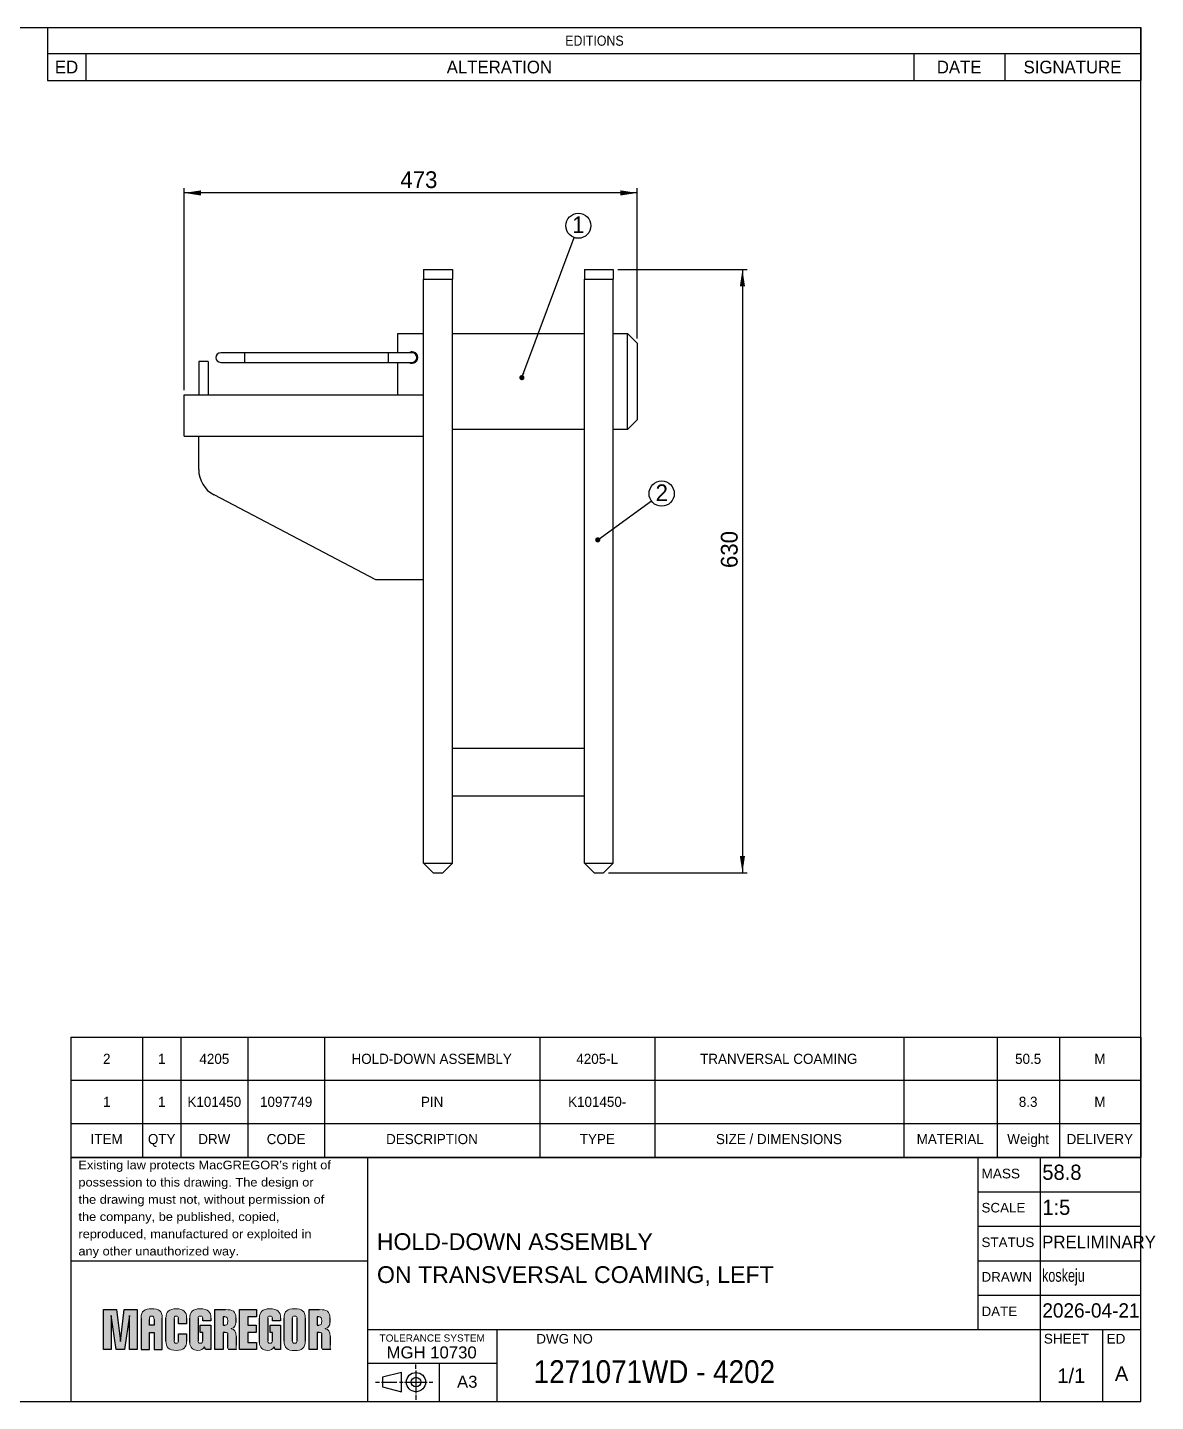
# Model space of a CAD drawing. Header units: millimetres. Extents: x 8 to 2090, y 25 to 1460.
# Drawn here: x 912 to 2090, y 25 to 1460 of the extents above; entities that cross this region are included whole.
import ezdxf

# ---------------------------------------------------------------- set-up
doc = ezdxf.new("R2010")
doc.units = ezdxf.units.MM
doc.header["$LTSCALE"] = 5
doc.layers.add('AM_0', color=7, linetype='Continuous', lineweight=25)
for name, color, linetype in [('AM_5', 3, 'Continuous'), ('AM_6', 2, 'Continuous'), ('AM_8', 1, 'Continuous')]:
    doc.layers.add(name, color=color, linetype=linetype)
doc.styles.add('SLDTEXTSTYLE0', font='ARIAL.TTF', dxfattribs={"width": 0.948})
doc.styles.add('SLDTEXTSTYLE1', font='ARIAL.TTF', dxfattribs={"width": 0.9875})
doc.styles.add('SLDTEXTSTYLE2', font='GOTHIC.TTF', dxfattribs={"width": 0.913})
doc.styles.add('SLDTEXTSTYLE3', font='ARIAL.TTF')
doc.styles.add('SLDTEXTSTYLE4', font='ARIAL.TTF', dxfattribs={"width": 1.061948})
doc.styles.add('SLDTEXTSTYLE5', font='ARIALN.TTF', dxfattribs={"width": 0.87})
doc.styles.get("Standard").update_dxf_attribs({"font": 'ARIAL.TTF'})
doc.dimstyles.new('SLDDIMSTYLE0', dxfattribs={"dimtxt": 17.5, "dimasz": 17.5, "dimexe": 0, "dimexo": 0.0625, "dimgap": 4.375, "dimtad": 1, "dimdec": 1, "dimrnd": 1e-09, "dimzin": 12, "dimdsep": 46, "dimtxsty": 'SLDTEXTSTYLE0', "dimsah": 1, "dimcen": 0.09, "dimadec": 0, "dimazin": 3, "dimtfac": 1, "dimtdec": 1, "dimtofl": 0, "dimtmove": 0, "dimatfit": 3, "dimfxl": 1, "dimfrac": 2, "dimtolj": 1, "dimtzin": 12, "dimarcsym": 0})
doc.dimstyles.new('SLDDIMSTYLE1', dxfattribs={"dimtxt": 0.18, "dimasz": 5.384615, "dimexe": 0, "dimexo": 0.0625, "dimgap": 0, "dimtad": 0, "dimtih": 1, "dimtoh": 1, "dimdec": 0, "dimrnd": 1e-09, "dimzin": 0, "dimdsep": 46, "dimtxsty": 'STANDARD', "dimblk1": 'DOT', "dimblk2": 'DOT', "dimsah": 1, "dimcen": 0.09, "dimadec": 0, "dimazin": 0, "dimtfac": 5.384615, "dimtdec": 0, "dimtofl": 0, "dimtmove": 0, "dimatfit": 3, "dimldrblk": 'DOT', "dimfxl": 1, "dimfrac": 2, "dimtolj": 1, "dimtzin": 0, "dimarcsym": 0})

# ---------------------------------------------------------------- blocks, each defined once
blk = doc.blocks.new('SW_TABLEANNOTATION_0')
at = {"layer": 'AM_0', "color": 0}
for p, q in [((0, 0), (0, -27.3)), ((0, 0), (40, 0)), ((40, 0), (905, 0)), ((905, 0), (1000, 0)), ((1000, 0), (1142, 0)), ((1142, 0), (1142, -27.3)), ((0, -27.3), (0, -55.3)), ((0, -27.3), (40, -27.3)), ((40, -27.3), (40, -55.3)), ((40, -27.3), (905, -27.3)), ((905, -27.3), (905, -55.3)), ((905, -27.3), (1000, -27.3)), ((1000, -27.3), (1000, -55.3)), ((1000, -27.3), (1142, -27.3)), ((1142, -27.3), (1142, -55.3)), ((0, -55.3), (40, -55.3)), ((40, -55.3), (905, -55.3)), ((905, -55.3), (1000, -55.3)), ((1000, -55.3), (1142, -55.3))]:
    blk.add_line(p, q, dxfattribs=at)
at = {"layer": 'AM_0', "color": 0, "attachment_point": 1}
for s, insert, char_height, style in [('EDITIONS', (540.9, -8.5), 10.58, 'SLDTEXTSTYLE2'), ('ED', (7.8, -34.7), 13.23, 'SLDTEXTSTYLE0'), ('ALTERATION', (417.1, -34.7), 13.23, 'SLDTEXTSTYLE0'), ('DATE', (929, -34.7), 13.23, 'SLDTEXTSTYLE0'), ('SIGNATURE', (1019.6, -34.7), 13.23, 'SLDTEXTSTYLE0')]:
    blk.add_mtext(s, dxfattribs=dict(at, insert=insert, char_height=char_height, style=style))
blk = doc.blocks.new('SW_TABLEANNOTATION_1')
at = {"layer": 'AM_0', "color": 0}
for p, q in [((0, 89.9), (0, 45)), ((0, 89.9), (75, 89.9)), ((75, 89.9), (75, 45)), ((75, 89.9), (115, 89.9)), ((115, 89.9), (115, 45)), ((115, 89.9), (185, 89.9)), ((185, 89.9), (185, 45)), ((185, 89.9), (265, 89.9)), ((265, 89.9), (265, 45)), ((265, 89.9), (490, 89.9)), ((490, 89.9), (490, 45)), ((490, 89.9), (610, 89.9)), ((610, 89.9), (610, 45)), ((610, 89.9), (870, 89.9)), ((870, 89.9), (870, 45)), ((870, 89.9), (967.5, 89.9)), ((967.5, 89.9), (967.5, 45)), ((967.5, 89.9), (1032.5, 89.9)), ((1032.5, 89.9), (1032.5, 45)), ((1032.5, 89.9), (1117.5, 89.9)), ((1117.5, 89.9), (1117.5, 45)), ((0, 45), (0, 0)), ((0, 45), (75, 45)), ((75, 45), (75, 0)), ((75, 45), (115, 45)), ((115, 45), (115, 0)), ((115, 45), (185, 45)), ((185, 45), (185, 0)), ((185, 45), (265, 45)), ((265, 45), (265, 0)), ((265, 45), (490, 45)), ((490, 45), (490, 0)), ((490, 45), (610, 45)), ((610, 45), (610, 0)), ((610, 45), (870, 45)), ((870, 45), (870, 0)), ((870, 45), (967.5, 45)), ((967.5, 45), (967.5, 0)), ((967.5, 45), (1032.5, 45)), ((1032.5, 45), (1032.5, 0)), ((1032.5, 45), (1117.5, 45)), ((1117.5, 45), (1117.5, 0)), ((0, 0), (0, -35.5)), ((0, 0), (75, 0)), ((75, 0), (75, -35.5)), ((75, 0), (115, 0)), ((115, 0), (115, -35.5)), ((115, 0), (185, 0)), ((185, 0), (185, -35.5)), ((185, 0), (265, 0)), ((265, 0), (265, -35.5)), ((265, 0), (490, 0)), ((490, 0), (490, -35.5)), ((490, 0), (610, 0)), ((610, 0), (610, -35.5)), ((610, 0), (870, 0)), ((870, 0), (870, -35.5)), ((870, 0), (967.5, 0)), ((967.5, 0), (967.5, -35.5)), ((967.5, 0), (1032.5, 0)), ((1032.5, 0), (1032.5, -35.5)), ((1032.5, 0), (1117.5, 0)), ((1117.5, 0), (1117.5, -35.5)), ((0, -35.5), (75, -35.5)), ((75, -35.5), (115, -35.5)), ((115, -35.5), (185, -35.5)), ((185, -35.5), (265, -35.5)), ((265, -35.5), (490, -35.5)), ((490, -35.5), (610, -35.5)), ((610, -35.5), (870, -35.5)), ((870, -35.5), (967.5, -35.5)), ((967.5, -35.5), (1032.5, -35.5)), ((1032.5, -35.5), (1117.5, -35.5))]:
    blk.add_line(p, q, dxfattribs=at)
at = {"layer": 'AM_0', "color": 0, "attachment_point": 1, "style": 'SLDTEXTSTYLE0'}
for s, insert, char_height in [('2', (33.6, 72.7), 10.6), ('1', (91.1, 72.7), 10.6), ('4205', (134.3, 72.7), 10.58), ('HOLD-DOWN ASSEMBLY', (293.2, 72.7), 10.583), ('4205-L', (528, 72.7), 10.58), ('TRANVERSAL COAMING', (657.3, 72.7), 10.583), ('50.5', (986.3, 72.7), 10.58), ('M', (1069.1, 72.7), 10.6), ('1', (33.6, 27.8), 10.6), ('1', (91.1, 27.8), 10.6), ('K101450', (121.8, 27.8), 10.58), ('1097749', (197.6, 27.8), 10.58), ('PIN', (365.7, 27.8), 10.58), ('K101450-', (519.4, 27.8), 10.58), ('8.3', (990.2, 27.8), 10.58), ('M', (1069.1, 27.8), 10.6), ('ITEM', (20.6, -11.1), 10.58), ('QTY', (80.5, -11.1), 10.58), ('DRW', (133.1, -11.1), 10.58), ('CODE', (204.6, -11.1), 10.58), ('DESCRIPTION', (329.3, -11.1), 10.583), ('TYPE', (531.6, -11.1), 10.58), ('SIZE / DIMENSIONS', (673.8, -11.1), 10.583), ('MATERIAL', (883.5, -11.1), 10.58), ('Weight', (978.1, -11.1), 10.58), ('DELIVERY', (1040.1, -11.1), 10.58)]:
    blk.add_mtext(s, dxfattribs=dict(at, insert=insert, char_height=char_height))
blk = doc.blocks.new('_D')
at = {"layer": 'AM_5'}
for p, q in [((1076, 1081.2), (1076, 1292.2)), ((1549, 1135.2), (1549, 1292.2)), ((1549, 1287.2), (1076, 1287.2))]:
    blk.add_line(p, q, dxfattribs=at)
for points in [[(1076, 1287.2), (1093.5, 1284.5), (1093.5, 1289.9)], [(1549, 1287.2), (1531.5, 1289.9), (1531.5, 1284.5)]]:
    blk.add_solid(points, dxfattribs=at)
at = {"layer": 'AM_5', "insert": (1301.7, 1309.8), "char_height": 17.5, "attachment_point": 1, "style": 'SLDTEXTSTYLE0'}
blk.add_mtext('473', dxfattribs=at)
blk = doc.blocks.new('_D_1')
at = {"layer": 'AM_5'}
for p, q in [((1529, 1207.2), (1664, 1207.2)), ((1659, 1207.2), (1659, 577.2)), ((1519, 577.2), (1664, 577.2))]:
    blk.add_line(p, q, dxfattribs=at)
for points in [[(1659, 1207.2), (1656.3, 1189.7), (1661.7, 1189.7)], [(1659, 577.2), (1661.7, 594.7), (1656.3, 594.7)]]:
    blk.add_solid(points, dxfattribs=at)
at = {"layer": 'AM_5', "insert": (1636.5, 895.4), "char_height": 17.5, "attachment_point": 1, "rotation": 90, "style": 'SLDTEXTSTYLE0'}
blk.add_mtext('630', dxfattribs=at)
blk = doc.blocks.new('SW_NOTE_0_1')
at = {"layer": 'AM_6', "color": 0}
blk.add_circle((4.5, 12.2), 13.1, dxfattribs=at)
at = {"layer": 'AM_6', "color": 0, "insert": (4.5, 22), "char_height": 17.5, "attachment_point": 2, "style": 'SLDTEXTSTYLE0'}
blk.add_mtext('1', dxfattribs=at)
blk = doc.blocks.new('_Dot')
at = {"color": 0, "linetype": 'ByBlock', "lineweight": -2}
blk.add_line((-0.5, 0), (-1, 0), dxfattribs=at)
at = {"color": 0, "linetype": 'ByBlock', "const_width": 0.5}
blk.add_lwpolyline([(-0.25, 0, 1), (0.25, 0, 1)], format="xyb", close=True, dxfattribs=at)
blk = doc.blocks.new('SW_NOTE_0_2')
at = {"layer": 'AM_6', "color": 0}
blk.add_circle((10.7, 7.7), 13.2, dxfattribs=at)
at = {"layer": 'AM_6', "color": 0, "insert": (10.8, 17.3), "char_height": 17.5, "attachment_point": 2, "style": 'SLDTEXTSTYLE0'}
blk.add_mtext('2', dxfattribs=at)

msp = doc.modelspace()

# ---------------------------------------------------------------- hatches: boundary and pattern name
at = {"layer": 'AM_8'}
for points in [[(1005.07, 120.82), (1009.23, 87.67), (1009.35, 87.67), (1013.33, 120.82), (1026.92, 120.82), (1026.92, 79), (1018.83, 79), (1018.83, 114.73), (1018.72, 114.73), (1013.45, 79), (1004.95, 79), (999.68, 114.73), (999.57, 114.73), (999.57, 79), (991.48, 79), (991.48, 120.82)], [(1133.79, 79), (1133.79, 120.82), (1151.36, 120.82), (1151.36, 113.21), (1142.34, 113.21), (1142.34, 104.66), (1150.95, 104.66), (1150.95, 97.04), (1142.34, 97.04), (1142.34, 86.62), (1151.36, 86.62), (1151.36, 79)]]:
    msp.add_hatch(color=256, dxfattribs=at).paths.add_polyline_path(points, flags=0)
h = msp.add_hatch(color=256, dxfattribs=at)
edge = h.paths.add_edge_path(flags=0)
edge.add_spline(control_points=[(1053.02, 111.83), (1053.02, 119.72), (1049.47, 121.64), (1041.97, 121.64)], knot_values=[9, 9, 9, 9, 10, 10, 10, 10], weights=[1, 1, 1, 1], degree=3, periodic=0)
edge.add_spline(control_points=[(1041.97, 121.64), (1034.45, 121.64), (1030.95, 119.72), (1030.95, 111.83)], knot_values=[0, 0, 0, 0, 1, 1, 1, 1], weights=[1, 1, 1, 1], degree=3, periodic=0)
edge.add_line((1030.95, 111.83), (1030.95, 108.94))
edge.add_line((1030.95, 108.94), (1030.95, 79.01))
edge.add_line((1030.95, 79.01), (1039.5, 79.01))
edge.add_line((1039.5, 79.01), (1039.5, 96.85))
edge.add_line((1039.5, 96.85), (1044.41, 96.85))
edge.add_line((1044.41, 96.85), (1044.41, 79.01))
edge.add_line((1044.41, 79.01), (1053.02, 79.01))
edge.add_line((1053.02, 79.01), (1053.02, 111.83))
edge = h.paths.add_edge_path(flags=0)
edge.add_spline(control_points=[(1039.5, 110.57), (1039.5, 113.49), (1040.2, 114.06), (1041.97, 114.06)], knot_values=[2, 2, 2, 2, 3, 3, 3, 3], weights=[1, 1, 1, 1], degree=3, periodic=0)
edge.add_spline(control_points=[(1041.97, 114.06), (1043.72, 114.06), (1044.41, 113.49), (1044.41, 110.57)], knot_values=[3, 3, 3, 3, 4, 4, 4, 4], weights=[1, 1, 1, 1], degree=3, periodic=0)
edge.add_line((1044.41, 110.57), (1044.41, 104.58))
edge.add_line((1044.41, 104.58), (1039.5, 104.58))
edge.add_line((1039.5, 104.58), (1039.5, 110.57))
h = msp.add_hatch(color=256, dxfattribs=at)
edge = h.paths.add_edge_path(flags=0)
edge.add_spline(control_points=[(1067.62, 78.18), (1059.83, 78.18), (1056.84, 81.11), (1056.84, 88.02)], knot_values=[14, 14, 14, 14, 15, 15, 15, 15], weights=[1, 1, 1, 1], degree=3, periodic=0)
edge.add_line((1056.84, 88.02), (1056.84, 111.8))
edge.add_spline(control_points=[(1056.84, 111.8), (1056.84, 118.71), (1059.83, 121.64), (1067.62, 121.64)], knot_values=[0, 0, 0, 0, 1, 1, 1, 1], weights=[1, 1, 1, 1], degree=3, periodic=0)
edge.add_spline(control_points=[(1067.62, 121.64), (1075.41, 121.64), (1078.39, 118.71), (1078.39, 111.8)], knot_values=[1, 1, 1, 1, 2, 2, 2, 2], weights=[1, 1, 1, 1], degree=3, periodic=0)
edge.add_line((1078.39, 111.8), (1078.39, 105.89))
edge.add_line((1078.39, 105.89), (1069.84, 105.89))
edge.add_line((1069.84, 105.89), (1069.84, 112.15))
edge.add_spline(control_points=[(1069.84, 112.15), (1069.84, 113.38), (1068.79, 114.03), (1067.62, 114.03)], knot_values=[5, 5, 5, 5, 6, 6, 6, 6], weights=[1, 1, 1, 1], degree=3, periodic=0)
edge.add_spline(control_points=[(1067.62, 114.03), (1066.09, 114.03), (1065.39, 113.38), (1065.39, 111.1)], knot_values=[6, 6, 6, 6, 7, 7, 7, 7], weights=[1, 1, 1, 1], degree=3, periodic=0)
edge.add_line((1065.39, 111.1), (1065.39, 88.73))
edge.add_spline(control_points=[(1065.39, 88.73), (1065.39, 86.44), (1066.09, 85.8), (1067.62, 85.8)], knot_values=[8, 8, 8, 8, 9, 9, 9, 9], weights=[1, 1, 1, 1], degree=3, periodic=0)
edge.add_spline(control_points=[(1067.62, 85.8), (1068.79, 85.8), (1069.84, 86.44), (1069.84, 87.67)], knot_values=[9, 9, 9, 9, 10, 10, 10, 10], weights=[1, 1, 1, 1], degree=3, periodic=0)
edge.add_line((1069.84, 87.67), (1069.84, 95.4))
edge.add_line((1069.84, 95.4), (1078.39, 95.4))
edge.add_line((1078.39, 95.4), (1078.39, 88.02))
edge.add_spline(control_points=[(1078.39, 88.02), (1078.39, 81.11), (1075.41, 78.18), (1067.62, 78.18)], knot_values=[13, 13, 13, 13, 14, 14, 14, 14], weights=[1, 1, 1, 1], degree=3, periodic=0)
h = msp.add_hatch(color=256, dxfattribs=at)
edge = h.paths.add_edge_path(flags=0)
edge.add_spline(control_points=[(1092.8, 85.8), (1094.56, 85.8), (1095.26, 86.44), (1095.26, 88.08)], knot_values=[14, 14, 14, 14, 15, 15, 15, 15], weights=[1, 1, 1, 1], degree=3, periodic=0)
edge.add_line((1095.26, 88.08), (1095.26, 97.04))
edge.add_line((1095.26, 97.04), (1092.74, 97.04))
edge.add_line((1092.74, 97.04), (1092.74, 104.66))
edge.add_line((1092.74, 104.66), (1103.81, 104.66))
edge.add_line((1103.81, 104.66), (1103.81, 79))
edge.add_line((1103.81, 79), (1098.25, 79))
edge.add_line((1098.25, 79), (1097.02, 82.05))
edge.add_spline(control_points=[(1097.02, 82.05), (1095.26, 79.47), (1093.79, 78.18), (1090.11, 78.18)], knot_values=[2, 2, 2, 2, 3, 3, 3, 3], weights=[1, 1, 1, 1], degree=3, periodic=0)
edge.add_spline(control_points=[(1090.11, 78.18), (1085.13, 78.18), (1081.79, 81.11), (1081.79, 86.44)], knot_values=[3, 3, 3, 3, 4, 4, 4, 4], weights=[1, 1, 1, 1], degree=3, periodic=0)
edge.add_line((1081.79, 86.44), (1081.79, 111.8))
edge.add_spline(control_points=[(1081.79, 111.8), (1081.79, 118.71), (1084.78, 121.64), (1092.57, 121.64)], knot_values=[5, 5, 5, 5, 6, 6, 6, 6], weights=[1, 1, 1, 1], degree=3, periodic=0)
edge.add_spline(control_points=[(1092.57, 121.64), (1100.82, 121.64), (1103.81, 118.71), (1103.81, 111.8)], knot_values=[6, 6, 6, 6, 7, 7, 7, 7], weights=[1, 1, 1, 1], degree=3, periodic=0)
edge.add_line((1103.81, 111.8), (1103.81, 109.22))
edge.add_line((1103.81, 109.22), (1095.26, 109.22))
edge.add_line((1095.26, 109.22), (1095.26, 111.74))
edge.add_spline(control_points=[(1095.26, 111.74), (1095.26, 113.38), (1094.56, 114.03), (1092.8, 114.03)], knot_values=[10, 10, 10, 10, 11, 11, 11, 11], weights=[1, 1, 1, 1], degree=3, periodic=0)
edge.add_spline(control_points=[(1092.8, 114.03), (1091.04, 114.03), (1090.34, 113.38), (1090.34, 111.74)], knot_values=[11, 11, 11, 11, 12, 12, 12, 12], weights=[1, 1, 1, 1], degree=3, periodic=0)
edge.add_line((1090.34, 111.74), (1090.34, 88.08))
edge.add_spline(control_points=[(1090.34, 88.08), (1090.34, 86.44), (1091.04, 85.8), (1092.8, 85.8)], knot_values=[13, 13, 13, 13, 14, 14, 14, 14], weights=[1, 1, 1, 1], degree=3, periodic=0)
h = msp.add_hatch(color=256, dxfattribs=at)
edge = h.paths.add_edge_path(flags=0)
edge.add_spline(control_points=[(1121.55, 94.93), (1121.55, 96.34), (1120.56, 97.04), (1118.8, 97.04)], knot_values=[12, 12, 12, 12, 13, 13, 13, 13], weights=[1, 1, 1, 1], degree=3, periodic=0)
edge.add_line((1118.8, 97.04), (1116.63, 97.04))
edge.add_line((1116.63, 97.04), (1116.63, 79))
edge.add_line((1116.63, 79), (1108.08, 79))
edge.add_line((1108.08, 79), (1108.08, 120.82))
edge.add_line((1108.08, 120.82), (1119.04, 120.82))
edge.add_spline(control_points=[(1119.04, 120.82), (1126.53, 120.82), (1129.87, 118.95), (1129.87, 112.27)], knot_values=[2, 2, 2, 2, 3, 3, 3, 3], weights=[1, 1, 1, 1], degree=3, periodic=0)
edge.add_line((1129.87, 112.27), (1129.87, 107.29))
edge.add_spline(control_points=[(1129.87, 107.29), (1129.87, 104.77), (1128.82, 101.61), (1124.95, 101.03)], knot_values=[4, 4, 4, 4, 5, 5, 5, 5], weights=[1, 1, 1, 1], degree=3, periodic=0)
edge.add_line((1124.95, 101.03), (1124.95, 100.91))
edge.add_spline(control_points=[(1124.95, 100.91), (1128.46, 100.32), (1130.1, 97.98), (1130.1, 92.65)], knot_values=[6, 6, 6, 6, 7, 7, 7, 7], weights=[1, 1, 1, 1], degree=3, periodic=0)
edge.add_line((1130.1, 92.65), (1130.1, 83.57))
edge.add_spline(control_points=[(1130.1, 83.57), (1130.1, 80.35), (1130.1, 79.65), (1130.69, 79)], knot_values=[8, 8, 8, 8, 9, 9, 9, 9], weights=[1, 1, 1, 1], degree=3, periodic=0)
edge.add_line((1130.69, 79), (1122.08, 79))
edge.add_spline(control_points=[(1122.08, 79), (1121.73, 79.65), (1121.55, 80.23), (1121.55, 80.7)], knot_values=[10, 10, 10, 10, 11, 11, 11, 11], weights=[1, 1, 1, 1], degree=3, periodic=0)
edge.add_line((1121.55, 80.7), (1121.55, 94.93))
edge = h.paths.add_edge_path(flags=0)
edge.add_spline(control_points=[(1118.8, 104.66), (1120.62, 104.66), (1121.32, 105.24), (1121.32, 108.93)], knot_values=[1, 1, 1, 1, 2, 2, 2, 2], weights=[1, 1, 1, 1], degree=3, periodic=0)
edge.add_spline(control_points=[(1121.32, 108.93), (1121.32, 112.39), (1120.85, 113.21), (1118.8, 113.21)], knot_values=[2, 2, 2, 2, 3, 3, 3, 3], weights=[1, 1, 1, 1], degree=3, periodic=0)
edge.add_line((1118.8, 113.21), (1116.63, 113.21))
edge.add_line((1116.63, 113.21), (1116.63, 104.66))
edge.add_line((1116.63, 104.66), (1118.8, 104.66))
h = msp.add_hatch(color=256, dxfattribs=at)
edge = h.paths.add_edge_path(flags=0)
edge.add_spline(control_points=[(1165.59, 85.8), (1167.35, 85.8), (1168.05, 86.44), (1168.05, 88.08)], knot_values=[14, 14, 14, 14, 15, 15, 15, 15], weights=[1, 1, 1, 1], degree=3, periodic=0)
edge.add_line((1168.05, 88.08), (1168.05, 97.04))
edge.add_line((1168.05, 97.04), (1165.54, 97.04))
edge.add_line((1165.54, 97.04), (1165.54, 104.66))
edge.add_line((1165.54, 104.66), (1176.6, 104.66))
edge.add_line((1176.6, 104.66), (1176.6, 79))
edge.add_line((1176.6, 79), (1171.04, 79))
edge.add_line((1171.04, 79), (1169.81, 82.05))
edge.add_spline(control_points=[(1169.81, 82.05), (1168.05, 79.47), (1166.59, 78.18), (1162.9, 78.18)], knot_values=[2, 2, 2, 2, 3, 3, 3, 3], weights=[1, 1, 1, 1], degree=3, periodic=0)
edge.add_spline(control_points=[(1162.9, 78.18), (1157.92, 78.18), (1154.58, 81.11), (1154.58, 86.44)], knot_values=[3, 3, 3, 3, 4, 4, 4, 4], weights=[1, 1, 1, 1], degree=3, periodic=0)
edge.add_line((1154.58, 86.44), (1154.58, 111.8))
edge.add_spline(control_points=[(1154.58, 111.8), (1154.58, 118.71), (1157.57, 121.64), (1165.36, 121.64)], knot_values=[5, 5, 5, 5, 6, 6, 6, 6], weights=[1, 1, 1, 1], degree=3, periodic=0)
edge.add_spline(control_points=[(1165.36, 121.64), (1173.62, 121.64), (1176.6, 118.71), (1176.6, 111.8)], knot_values=[6, 6, 6, 6, 7, 7, 7, 7], weights=[1, 1, 1, 1], degree=3, periodic=0)
edge.add_line((1176.6, 111.8), (1176.6, 109.22))
edge.add_line((1176.6, 109.22), (1168.05, 109.22))
edge.add_line((1168.05, 109.22), (1168.05, 111.74))
edge.add_spline(control_points=[(1168.05, 111.74), (1168.05, 113.38), (1167.35, 114.03), (1165.59, 114.03)], knot_values=[10, 10, 10, 10, 11, 11, 11, 11], weights=[1, 1, 1, 1], degree=3, periodic=0)
edge.add_spline(control_points=[(1165.59, 114.03), (1163.84, 114.03), (1163.13, 113.38), (1163.13, 111.74)], knot_values=[11, 11, 11, 11, 12, 12, 12, 12], weights=[1, 1, 1, 1], degree=3, periodic=0)
edge.add_line((1163.13, 111.74), (1163.13, 88.08))
edge.add_spline(control_points=[(1163.13, 88.08), (1163.13, 86.44), (1163.84, 85.8), (1165.59, 85.8)], knot_values=[13, 13, 13, 13, 14, 14, 14, 14], weights=[1, 1, 1, 1], degree=3, periodic=0)
h = msp.add_hatch(color=256, dxfattribs=at)
edge = h.paths.add_edge_path(flags=0)
edge.add_spline(control_points=[(1191.3, 78.18), (1183.81, 78.18), (1180.29, 80.18), (1180.29, 88.02)], knot_values=[4, 4, 4, 4, 5, 5, 5, 5], weights=[1, 1, 1, 1], degree=3, periodic=0)
edge.add_line((1180.29, 88.02), (1180.29, 111.8))
edge.add_spline(control_points=[(1180.29, 111.8), (1180.29, 119.65), (1183.81, 121.64), (1191.3, 121.64)], knot_values=[0, 0, 0, 0, 1, 1, 1, 1], weights=[1, 1, 1, 1], degree=3, periodic=0)
edge.add_spline(control_points=[(1191.3, 121.64), (1198.8, 121.64), (1202.31, 119.65), (1202.31, 111.8)], knot_values=[1, 1, 1, 1, 2, 2, 2, 2], weights=[1, 1, 1, 1], degree=3, periodic=0)
edge.add_line((1202.31, 111.8), (1202.31, 88.02))
edge.add_spline(control_points=[(1202.31, 88.02), (1202.31, 80.18), (1198.8, 78.18), (1191.3, 78.18)], knot_values=[3, 3, 3, 3, 4, 4, 4, 4], weights=[1, 1, 1, 1], degree=3, periodic=0)
edge = h.paths.add_edge_path(flags=0)
edge.add_spline(control_points=[(1193.76, 111.74), (1193.76, 113.38), (1193.06, 114.03), (1191.3, 114.03)], knot_values=[3, 3, 3, 3, 4, 4, 4, 4], weights=[1, 1, 1, 1], degree=3, periodic=0)
edge.add_spline(control_points=[(1191.3, 114.03), (1189.55, 114.03), (1188.84, 113.38), (1188.84, 111.74)], knot_values=[4, 4, 4, 4, 5, 5, 5, 5], weights=[1, 1, 1, 1], degree=3, periodic=0)
edge.add_line((1188.84, 111.74), (1188.84, 88.08))
edge.add_spline(control_points=[(1188.84, 88.08), (1188.84, 86.44), (1189.55, 85.8), (1191.3, 85.8)], knot_values=[0, 0, 0, 0, 1, 1, 1, 1], weights=[1, 1, 1, 1], degree=3, periodic=0)
edge.add_spline(control_points=[(1191.3, 85.8), (1193.06, 85.8), (1193.76, 86.44), (1193.76, 88.08)], knot_values=[1, 1, 1, 1, 2, 2, 2, 2], weights=[1, 1, 1, 1], degree=3, periodic=0)
edge.add_line((1193.76, 88.08), (1193.76, 111.74))
h = msp.add_hatch(color=256, dxfattribs=at)
edge = h.paths.add_edge_path(flags=0)
edge.add_spline(control_points=[(1219.76, 94.93), (1219.76, 96.34), (1218.77, 97.04), (1217.01, 97.04)], knot_values=[12, 12, 12, 12, 13, 13, 13, 13], weights=[1, 1, 1, 1], degree=3, periodic=0)
edge.add_line((1217.01, 97.04), (1214.85, 97.04))
edge.add_line((1214.85, 97.04), (1214.85, 79))
edge.add_line((1214.85, 79), (1206.29, 79))
edge.add_line((1206.29, 79), (1206.29, 120.82))
edge.add_line((1206.29, 120.82), (1217.25, 120.82))
edge.add_spline(control_points=[(1217.25, 120.82), (1224.74, 120.82), (1228.08, 118.95), (1228.08, 112.27)], knot_values=[2, 2, 2, 2, 3, 3, 3, 3], weights=[1, 1, 1, 1], degree=3, periodic=0)
edge.add_line((1228.08, 112.27), (1228.08, 107.29))
edge.add_spline(control_points=[(1228.08, 107.29), (1228.08, 104.77), (1227.03, 101.61), (1223.16, 101.03)], knot_values=[4, 4, 4, 4, 5, 5, 5, 5], weights=[1, 1, 1, 1], degree=3, periodic=0)
edge.add_line((1223.16, 101.03), (1223.16, 100.91))
edge.add_spline(control_points=[(1223.16, 100.91), (1226.68, 100.32), (1228.32, 97.98), (1228.32, 92.65)], knot_values=[6, 6, 6, 6, 7, 7, 7, 7], weights=[1, 1, 1, 1], degree=3, periodic=0)
edge.add_line((1228.32, 92.65), (1228.32, 83.57))
edge.add_spline(control_points=[(1228.32, 83.57), (1228.32, 80.35), (1228.32, 79.65), (1228.9, 79)], knot_values=[8, 8, 8, 8, 9, 9, 9, 9], weights=[1, 1, 1, 1], degree=3, periodic=0)
edge.add_line((1228.9, 79), (1220.29, 79))
edge.add_spline(control_points=[(1220.29, 79), (1219.94, 79.65), (1219.76, 80.23), (1219.76, 80.7)], knot_values=[10, 10, 10, 10, 11, 11, 11, 11], weights=[1, 1, 1, 1], degree=3, periodic=0)
edge.add_line((1219.76, 80.7), (1219.76, 94.93))
edge = h.paths.add_edge_path(flags=0)
edge.add_spline(control_points=[(1217.01, 104.66), (1218.83, 104.66), (1219.53, 105.24), (1219.53, 108.93)], knot_values=[1, 1, 1, 1, 2, 2, 2, 2], weights=[1, 1, 1, 1], degree=3, periodic=0)
edge.add_spline(control_points=[(1219.53, 108.93), (1219.53, 112.39), (1219.06, 113.21), (1217.01, 113.21)], knot_values=[2, 2, 2, 2, 3, 3, 3, 3], weights=[1, 1, 1, 1], degree=3, periodic=0)
edge.add_line((1217.01, 113.21), (1214.85, 113.21))
edge.add_line((1214.85, 113.21), (1214.85, 104.66))
edge.add_line((1214.85, 104.66), (1217.01, 104.66))

# ---------------------------------------------------------------- linework, layer by layer
at = {"color": 22, "linetype": 'Continuous', "lineweight": 18, "true_color": 0xe13800}
for points in [[(1041.97, 121.64), (1034.45, 121.64), (1030.95, 119.72), (1030.95, 111.83)], [(1053.02, 111.83), (1053.02, 119.72), (1049.47, 121.64), (1041.97, 121.64)], [(1056.84, 111.8), (1056.84, 118.71), (1059.83, 121.64), (1067.62, 121.64)], [(1067.62, 121.64), (1075.41, 121.64), (1078.39, 118.71), (1078.39, 111.8)], [(1081.79, 111.8), (1081.79, 118.71), (1084.78, 121.64), (1092.57, 121.64)], [(1092.57, 121.64), (1100.82, 121.64), (1103.81, 118.71), (1103.81, 111.8)], [(1119.04, 120.82), (1126.53, 120.82), (1129.87, 118.95), (1129.87, 112.27)], [(1154.58, 111.8), (1154.58, 118.71), (1157.57, 121.64), (1165.36, 121.64)], [(1165.36, 121.64), (1173.62, 121.64), (1176.6, 118.71), (1176.6, 111.8)], [(1180.29, 111.8), (1180.29, 119.65), (1183.81, 121.64), (1191.3, 121.64)], [(1191.3, 121.64), (1198.8, 121.64), (1202.31, 119.65), (1202.31, 111.8)], [(1217.25, 120.82), (1224.74, 120.82), (1228.08, 118.95), (1228.08, 112.27)], [(1039.5, 110.57), (1039.5, 113.49), (1040.2, 114.06), (1041.97, 114.06)], [(1041.97, 114.06), (1043.72, 114.06), (1044.41, 113.49), (1044.41, 110.57)], [(1067.62, 114.03), (1066.09, 114.03), (1065.39, 113.38), (1065.39, 111.1)], [(1069.84, 112.15), (1069.84, 113.38), (1068.79, 114.03), (1067.62, 114.03)], [(1092.8, 114.03), (1091.04, 114.03), (1090.34, 113.38), (1090.34, 111.74)], [(1095.26, 111.74), (1095.26, 113.38), (1094.56, 114.03), (1092.8, 114.03)], [(1121.32, 108.93), (1121.32, 112.39), (1120.85, 113.21), (1118.8, 113.21)], [(1118.8, 104.66), (1120.62, 104.66), (1121.32, 105.24), (1121.32, 108.93)], [(1129.87, 107.29), (1129.87, 104.77), (1128.82, 101.61), (1124.95, 101.03)], [(1124.95, 100.91), (1128.46, 100.32), (1130.1, 97.98), (1130.1, 92.65)], [(1165.59, 114.03), (1163.84, 114.03), (1163.13, 113.38), (1163.13, 111.74)], [(1168.05, 111.74), (1168.05, 113.38), (1167.35, 114.03), (1165.59, 114.03)], [(1191.3, 114.03), (1189.55, 114.03), (1188.84, 113.38), (1188.84, 111.74)], [(1193.76, 111.74), (1193.76, 113.38), (1193.06, 114.03), (1191.3, 114.03)], [(1219.53, 108.93), (1219.53, 112.39), (1219.06, 113.21), (1217.01, 113.21)], [(1217.01, 104.66), (1218.83, 104.66), (1219.53, 105.24), (1219.53, 108.93)], [(1228.08, 107.29), (1228.08, 104.77), (1227.03, 101.61), (1223.16, 101.03)], [(1223.16, 100.91), (1226.68, 100.32), (1228.32, 97.98), (1228.32, 92.65)], [(1067.62, 78.18), (1059.83, 78.18), (1056.84, 81.11), (1056.84, 88.02)], [(1065.39, 88.73), (1065.39, 86.44), (1066.09, 85.8), (1067.62, 85.8)], [(1078.39, 88.02), (1078.39, 81.11), (1075.41, 78.18), (1067.62, 78.18)], [(1067.62, 85.8), (1068.79, 85.8), (1069.84, 86.44), (1069.84, 87.67)], [(1090.11, 78.18), (1085.13, 78.18), (1081.79, 81.11), (1081.79, 86.44)], [(1090.34, 88.08), (1090.34, 86.44), (1091.04, 85.8), (1092.8, 85.8)], [(1092.8, 85.8), (1094.56, 85.8), (1095.26, 86.44), (1095.26, 88.08)], [(1121.55, 94.93), (1121.55, 96.34), (1120.56, 97.04), (1118.8, 97.04)], [(1162.9, 78.18), (1157.92, 78.18), (1154.58, 81.11), (1154.58, 86.44)], [(1163.13, 88.08), (1163.13, 86.44), (1163.84, 85.8), (1165.59, 85.8)], [(1165.59, 85.8), (1167.35, 85.8), (1168.05, 86.44), (1168.05, 88.08)], [(1191.3, 78.18), (1183.81, 78.18), (1180.29, 80.18), (1180.29, 88.02)], [(1188.84, 88.08), (1188.84, 86.44), (1189.55, 85.8), (1191.3, 85.8)], [(1191.3, 85.8), (1193.06, 85.8), (1193.76, 86.44), (1193.76, 88.08)], [(1202.31, 88.02), (1202.31, 80.18), (1198.8, 78.18), (1191.3, 78.18)], [(1219.76, 94.93), (1219.76, 96.34), (1218.77, 97.04), (1217.01, 97.04)], [(1097.02, 82.05), (1095.26, 79.47), (1093.79, 78.18), (1090.11, 78.18)], [(1122.08, 79), (1121.73, 79.65), (1121.55, 80.23), (1121.55, 80.7)], [(1130.1, 83.57), (1130.1, 80.35), (1130.1, 79.65), (1130.69, 79)], [(1169.81, 82.05), (1168.05, 79.47), (1166.59, 78.18), (1162.9, 78.18)], [(1220.29, 79), (1219.94, 79.65), (1219.76, 80.23), (1219.76, 80.7)], [(1228.32, 83.57), (1228.32, 80.35), (1228.32, 79.65), (1228.9, 79)]]:
    msp.add_open_spline(points, degree=3, dxfattribs=at)
at = {"layer": 'AM_0'}
for p, q in [((26.34, 1460.01), (2075.04, 1460.01)), ((2075.04, 24.91), (2075.04, 1460.01)), ((1326.02, 1207.21), (1356.02, 1207.21)), ((1326.02, 1207.21), (1326.02, 1197.21)), ((1356.02, 1207.21), (1356.02, 1197.21)), ((1494.02, 1207.21), (1524.02, 1207.21)), ((1494.02, 1207.21), (1494.02, 1197.21)), ((1524.02, 1207.21), (1524.02, 1197.21)), ((1326.02, 1197.21), (1356.02, 1197.21)), ((1326.02, 587.21), (1326.02, 1197.21)), ((1356.02, 587.21), (1356.02, 1197.21)), ((1494.02, 1197.21), (1524.02, 1197.21)), ((1494.02, 587.21), (1494.02, 1197.21)), ((1524.02, 587.21), (1524.02, 1197.21)), ((1299.02, 1120.21), (1299.02, 1140.21)), ((1299.02, 1140.21), (1326.02, 1140.21)), ((1356.02, 1140.21), (1494.02, 1140.21)), ((1524.02, 1140.21), (1539.02, 1140.21)), ((1539.02, 1040.21), (1539.02, 1140.21)), ((1539.02, 1140.21), (1549.02, 1130.21)), ((1139.02, 1120.21), (1114.02, 1120.21)), ((1174.02, 1120.21), (1139.02, 1120.21)), ((1139.02, 1120.21), (1139.02, 1110.21)), ((1289.02, 1120.21), (1174.02, 1120.21)), ((1314.02, 1120.21), (1289.02, 1120.21)), ((1289.02, 1120.21), (1289.02, 1110.21)), ((1549.02, 1130.21), (1549.02, 1050.21)), ((1101.02, 1111.21), (1091.02, 1111.21)), ((1091.02, 1111.21), (1091.02, 1076.21)), ((1101.02, 1111.21), (1101.02, 1076.21)), ((1114.02, 1110.21), (1139.02, 1110.21)), ((1139.02, 1110.21), (1174.02, 1110.21)), ((1174.02, 1110.21), (1289.02, 1110.21)), ((1289.02, 1110.21), (1314.02, 1110.21)), ((1299.02, 1076.21), (1299.02, 1110.21)), ((1076.02, 1076.21), (1326.02, 1076.21)), ((1076.02, 1033.21), (1076.02, 1076.21)), ((1539.02, 1040.21), (1549.02, 1050.21)), ((1494.02, 1040.21), (1356.02, 1040.21)), ((1539.02, 1040.21), (1524.02, 1040.21)), ((1076.02, 1033.21), (1326.02, 1033.21)), ((1091.02, 998.35), (1091.02, 1033.21)), ((1276.02, 883.21), (1107.09, 971.78)), ((1326.02, 883.21), (1276.02, 883.21)), ((1356.02, 707.21), (1494.02, 707.21)), ((1494.02, 657.21), (1356.02, 657.21)), ((1326.02, 587.21), (1356.02, 587.21)), ((1336.02, 577.21), (1326.02, 587.21)), ((1336.02, 577.21), (1346.02, 577.21)), ((1356.02, 587.21), (1346.02, 577.21)), ((1494.02, 587.21), (1524.02, 587.21)), ((1504.02, 577.21), (1494.02, 587.21)), ((1504.02, 577.21), (1514.02, 577.21)), ((1524.02, 587.21), (1514.02, 577.21)), ((2075.04, 279.83), (957.54, 279.83)), ((957.54, 279.83), (957.56, 24.83)), ((1267.54, 279.83), (1267.54, 24.91)), ((1905.04, 279.91), (1905.04, 99.91)), ((1970.04, 279.83), (1970.04, 24.83)), ((2075.04, 24.83), (2075.04, 279.83)), ((1905.04, 243.91), (2075.04, 243.91)), ((1905.04, 207.91), (2075.04, 207.91)), ((957.55, 171.83), (1267.54, 171.85)), ((1905.04, 171.91), (2075.04, 171.91)), ((1905.04, 135.91), (2075.04, 135.91)), ((991.48, 79), (991.48, 120.82)), ((991.48, 120.82), (1005.07, 120.82)), ((1005.07, 120.82), (1009.23, 87.67)), ((1009.35, 87.67), (1013.33, 120.82)), ((1013.33, 120.82), (1026.92, 120.82)), ((1026.92, 120.82), (1026.92, 79)), ((1108.08, 79), (1108.08, 120.82)), ((1108.08, 120.82), (1119.04, 120.82)), ((1133.79, 120.82), (1151.36, 120.82)), ((1133.79, 79), (1133.79, 120.82)), ((1151.36, 120.82), (1151.36, 113.21)), ((1206.29, 79), (1206.29, 120.82)), ((1206.29, 120.82), (1217.25, 120.82)), ((999.68, 114.73), (999.57, 114.73)), ((999.57, 114.73), (999.57, 79)), ((1004.95, 79), (999.68, 114.73)), ((1018.72, 114.73), (1013.45, 79)), ((1018.83, 114.73), (1018.72, 114.73)), ((1018.83, 79), (1018.83, 114.73)), ((1030.95, 111.83), (1030.95, 108.94)), ((1030.95, 108.94), (1030.95, 79.01)), ((1039.5, 104.58), (1039.5, 110.57)), ((1044.41, 104.58), (1039.5, 104.58)), ((1044.41, 110.57), (1044.41, 104.58)), ((1053.02, 79.01), (1053.02, 111.83)), ((1056.84, 88.02), (1056.84, 111.8)), ((1065.39, 111.1), (1065.39, 88.73)), ((1069.84, 105.89), (1069.84, 112.15)), ((1078.39, 105.89), (1069.84, 105.89)), ((1078.39, 111.8), (1078.39, 105.89)), ((1081.79, 86.44), (1081.79, 111.8)), ((1090.34, 111.74), (1090.34, 88.08)), ((1092.74, 97.04), (1092.74, 104.66)), ((1092.74, 104.66), (1103.81, 104.66)), ((1095.26, 109.22), (1095.26, 111.74)), ((1103.81, 109.22), (1095.26, 109.22)), ((1103.81, 111.8), (1103.81, 109.22)), ((1103.81, 104.66), (1103.81, 79)), ((1118.8, 113.21), (1116.63, 113.21)), ((1116.63, 113.21), (1116.63, 104.66)), ((1116.63, 104.66), (1118.8, 104.66)), ((1124.95, 101.03), (1124.95, 100.91)), ((1129.87, 112.27), (1129.87, 107.29)), ((1151.36, 113.21), (1142.34, 113.21)), ((1142.34, 113.21), (1142.34, 104.66)), ((1142.34, 104.66), (1150.95, 104.66)), ((1150.95, 104.66), (1150.95, 97.04)), ((1154.58, 86.44), (1154.58, 111.8)), ((1163.13, 111.74), (1163.13, 88.08)), ((1165.54, 97.04), (1165.54, 104.66)), ((1165.54, 104.66), (1176.6, 104.66)), ((1168.05, 109.22), (1168.05, 111.74)), ((1176.6, 109.22), (1168.05, 109.22)), ((1176.6, 111.8), (1176.6, 109.22)), ((1176.6, 104.66), (1176.6, 79)), ((1180.29, 88.02), (1180.29, 111.8)), ((1188.84, 111.74), (1188.84, 88.08)), ((1193.76, 88.08), (1193.76, 111.74)), ((1202.31, 111.8), (1202.31, 88.02)), ((1217.01, 113.21), (1214.85, 113.21)), ((1214.85, 113.21), (1214.85, 104.66)), ((1214.85, 104.66), (1217.01, 104.66)), ((1223.16, 101.03), (1223.16, 100.91)), ((1228.08, 112.27), (1228.08, 107.29)), ((1009.23, 87.67), (1009.35, 87.67)), ((1039.5, 79.01), (1039.5, 96.85)), ((1039.5, 96.85), (1044.41, 96.85)), ((1044.41, 96.85), (1044.41, 79.01)), ((1069.84, 87.67), (1069.84, 95.4)), ((1069.84, 95.4), (1078.39, 95.4)), ((1078.39, 95.4), (1078.39, 88.02)), ((1095.26, 97.04), (1092.74, 97.04)), ((1095.26, 88.08), (1095.26, 97.04)), ((1118.8, 97.04), (1116.63, 97.04)), ((1116.63, 97.04), (1116.63, 79)), ((1121.55, 80.7), (1121.55, 94.93)), ((1130.1, 92.65), (1130.1, 83.57)), ((1150.95, 97.04), (1142.34, 97.04)), ((1142.34, 97.04), (1142.34, 86.62)), ((1142.34, 86.62), (1151.36, 86.62)), ((1151.36, 86.62), (1151.36, 79)), ((1168.05, 97.04), (1165.54, 97.04)), ((1168.05, 88.08), (1168.05, 97.04)), ((1217.01, 97.04), (1214.85, 97.04)), ((1214.85, 97.04), (1214.85, 79)), ((1219.76, 80.7), (1219.76, 94.93)), ((1228.32, 92.65), (1228.32, 83.57)), ((1267.54, 99.91), (2075.04, 99.91)), ((1402.54, 99.91), (1402.54, 24.91)), ((2035.04, 99.91), (2035.04, 24.91)), ((999.57, 79), (991.48, 79)), ((1013.45, 79), (1004.95, 79)), ((1026.92, 79), (1018.83, 79)), ((1030.95, 79.01), (1039.5, 79.01)), ((1044.41, 79.01), (1053.02, 79.01)), ((1098.25, 79), (1097.02, 82.05)), ((1103.81, 79), (1098.25, 79)), ((1116.63, 79), (1108.08, 79)), ((1130.69, 79), (1122.08, 79)), ((1151.36, 79), (1133.79, 79)), ((1171.04, 79), (1169.81, 82.05)), ((1176.6, 79), (1171.04, 79)), ((1214.85, 79), (1206.29, 79)), ((1228.9, 79), (1220.29, 79)), ((1267.54, 64.91), (1402.54, 64.91)), ((1318, 58.8), (1318, 63.66)), ((1342.54, 24.91), (1342.54, 64.91)), ((1275.69, 45.11), (1279.84, 45.11)), ((1282.07, 45.11), (1298.1, 45.11)), ((1303.02, 55.11), (1283.02, 50.11)), ((1283.02, 50.11), (1283.02, 40.11)), ((1300.66, 45.11), (1304.49, 45.11)), ((1303.02, 35.11), (1303.02, 55.11)), ((1306.08, 45.11), (1329.77, 45.11)), ((1318, 57.12), (1318, 33.36)), ((1331.76, 45.11), (1335.51, 45.11)), ((1283.02, 40.11), (1303.02, 35.11)), ((1318, 31.76), (1318, 26.74)), ((26.34, 24.91), (2075.04, 24.91)), ((957.56, 24.91), (2075.04, 24.91))]:
    msp.add_line(p, q, dxfattribs=at)
for radius in [10, 5]:
    msp.add_circle((1318, 45.11), radius, dxfattribs=at)
for centre, radius, start, end in [((1114.02, 1115.21), 5, 90, 270), ((1314.02, 1115.21), 6, 90, 123.55731), ((1314.02, 1115.21), 6, 236.44269, 90), ((1314.02, 1115.21), 5, 270, 90), ((1121.02, 998.35), 30, 180, 242.33088)]:
    msp.add_arc(centre, radius, start, end, dxfattribs=at)

# ---------------------------------------------------------------- block references
for name, p in [('SW_TABLEANNOTATION_0', (933.04, 1460.01)), ('SW_TABLEANNOTATION_1', (957.52, 315.36))]:
    msp.add_blockref(name, p, dxfattribs=at)
at = {"layer": 'AM_6'}
for name, p in [('SW_NOTE_0_1', (1483.12, 1240.7)), ('SW_NOTE_0_2', (1563.96, 965.45))]:
    msp.add_blockref(name, p, dxfattribs=at)

# ---------------------------------------------------------------- texts
for s, insert, char_height, attachment_point, style in [("Existing law protects MacGREGOR's right of", (965.43, 276.39), 9, 1, 'SLDTEXTSTYLE4'), ('possession to this drawing. The design or', (965.43, 258.39), 9, 1, 'SLDTEXTSTYLE4'), ('MASS', (1908.75, 268.03), 10.16, 1, 'SLDTEXTSTYLE3'), ('58.8', (1972.26, 272.24), 15.875, 1, 'SLDTEXTSTYLE0'), ('the drawing must not, without permission of', (965.43, 240.39), 9, 1, 'SLDTEXTSTYLE4'), ('SCALE', (1908.75, 232.3), 10, 1, 'SLDTEXTSTYLE3'), ('1:5', (1972.26, 235.62), 15.875, 1, 'SLDTEXTSTYLE0'), ('the company, be published, copied,', (965.43, 222.39), 9, 1, 'SLDTEXTSTYLE4'), ('reproduced, manufactured or exploited in', (965.43, 204.39), 9, 1, 'SLDTEXTSTYLE4'), ('any other unauthorized way.', (965.43, 186.39), 9, 1, 'SLDTEXTSTYLE4'), ('HOLD-DOWN ASSEMBLY', (1277.07, 200.58), 17.5, 1, 'SLDTEXTSTYLE1'), ('STATUS', (1908.75, 196.15), 10, 1, 'SLDTEXTSTYLE3'), ('PRELIMINARY', (1972.12, 198.09), 13.2292, 1, 'SLDTEXTSTYLE0'), ('ON TRANSVERSAL COAMING, LEFT', (1277.26, 166.13), 17.5, 1, 'SLDTEXTSTYLE1'), ('DRAWN', (1908.75, 160.05), 10, 1, 'SLDTEXTSTYLE3'), ('koskeju', (1971.92, 163.19), 13.229, 1, 'SLDTEXTSTYLE5'), ('DATE', (1908.75, 123.99), 10, 1, 'SLDTEXTSTYLE3'), ('2026-04-21', (1972.26, 127.45), 15, 1, 'SLDTEXTSTYLE0'), ('TOLERANCE SYSTEM', (1279.92, 94.89), 7.5, 1, 'SLDTEXTSTYLE3'), ('DWG NO', (1443.78, 95.36), 10, 1, 'SLDTEXTSTYLE3'), ('SHEET', (1973.8, 95.55), 10.16, 1, 'SLDTEXTSTYLE3'), ('ED', (2039.26, 95.52), 10.16, 1, 'SLDTEXTSTYLE3'), ('MGH 10730', (1287.29, 82.38), 12.5, 1, 'SLDTEXTSTYLE3'), ('1271071WD - 4202', (1440.97, 67.99), 23.8125, 1, 'SLDTEXTSTYLE2'), ('1/1', (2002.5, 59.37), 15.24, 2, 'SLDTEXTSTYLE1'), ('A', (2055.04, 61.54), 15.24, 2, 'SLDTEXTSTYLE1'), ('A3', (1360.87, 51.75), 12.5, 1, 'SLDTEXTSTYLE3')]:
    msp.add_mtext(s, dxfattribs=dict(at, insert=insert, char_height=char_height, attachment_point=attachment_point, style=style))

# ---------------------------------------------------------------- dimensions: what is measured, and where the dimension line sits
at = {"layer": 'AM_5'}
dim = msp.add_linear_dim(base=(1076.02, 1287.21), p1=(1549.02, 1130.21), p2=(1076.02, 1076.21), dimstyle='SLDDIMSTYLE0', dxfattribs=at)
dim.commit()
dim.dimension.update_dxf_attribs({"geometry": '_D', "text_midpoint": (1321.73, 1287.21), "dimtype": 160})
dim = msp.add_linear_dim(base=(1659.02, 577.21), p1=(1524.02, 1207.21), p2=(1514.02, 577.21), angle=90, dimstyle='SLDDIMSTYLE0', dxfattribs=at)
dim.commit()
dim.dimension.update_dxf_attribs({"geometry": '_D_1', "text_midpoint": (1659.02, 915.46), "dimtype": 160})

# ---------------------------------------------------------------- leaders
at = {"layer": 'AM_6'}
for points in [[(1428.67, 1094.26), (1483.12, 1240.7)], [(1507.86, 924.8), (1563.96, 965.45)]]:
    msp.add_leader(points, dimstyle='SLDDIMSTYLE1', dxfattribs=at)

doc.saveas('drawing.dxf')
